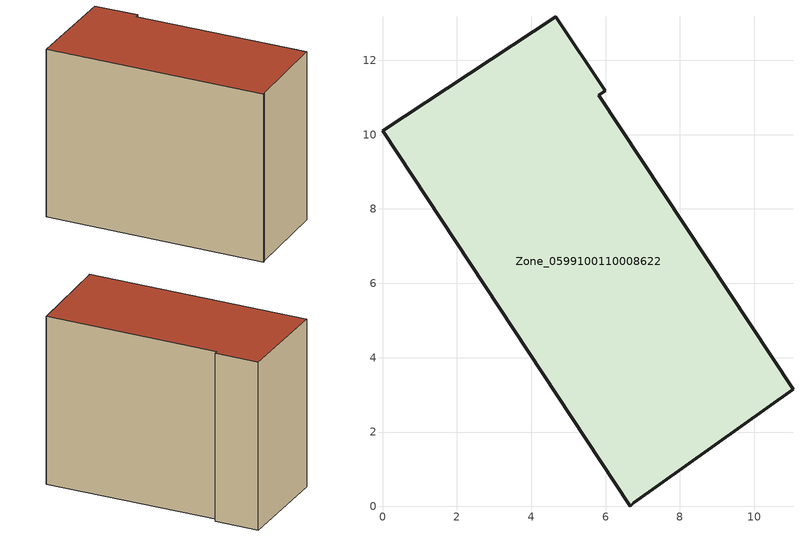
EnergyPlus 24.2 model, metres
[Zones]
Zone_0599100110008622
 floor ground (C_G): 6.75,0.1 6.66,0 0,10.1 4.66,13.18 5.98,11.18 5.81,11.06 11.04,3.15 z0.49
 wall outside (C_F): 4.66,13.18 0,10.1 6.66,0 6.75,0.1 11.04,3.15 5.81,11.06 5.98,11.18 4.66,13.18 z0.49:9.79
 roof outside (C_R): 6.66,0 6.75,0.1 11.04,3.15 5.81,11.06 5.98,11.18 4.66,13.18 0,10.1 z9.79
[BUILDING]
Pand.0599100110008622: North Axis=0; Terrain=City; Loads Convergence Tolerance Value=0.04; Temperature Convergence Tolerance Value=0.4; Solar Distribution=FullExterior; Maximum Number of Warmup Days=25; Minimum Number of Warmup Days=1
[Site:Location]
Rotterdam.The.Hague.AP_ZH_NLD Design_Conditions: Latitude=51.96; Longitude=4.45; Time Zone=1; Elevation=-4.5
[SITE:GROUNDTEMPERATURE:BUILDINGSURFACE]
18, 18, 18, 18, 18, 18, 18, 18, 18, 18, 18, 18
[MATERIAL] Thermal Absorptance=0.9; Solar Absorptance=0.7; Visible Absorptance=0.7
Name | Roughness | Thickness | Conductivity | Density | Specific Heat
G.TI.2015-2018 | MediumSmooth | 0.15 | 0.0428571 | 540 | 1210
F.TI.2015-2018 | Rough | 0.3 | 0.0666667 | 1920 | 840
R.TI.2015-2018 | MediumRough | 0.2 | 0.0333333 | 1500 | 1000
[CONSTRUCTION]
C_G: G.TI.2015-2018
C_F: F.TI.2015-2018
C_R: R.TI.2015-2018
[ZONE]
Zone_0599100110008622: Type=1; Multiplier=1; Ceiling Height=Autocalculate; Volume=Autocalculate; Floor Area=autocalculate; Part of Total Floor Area=Yes
[ZONEINFILTRATION:DESIGNFLOWRATE]
Infil_Zone_0599100110008622: Zone or ZoneList or Space or SpaceList=Zone_0599100110008622; Schedule=AlwaysOn; Design Flow Rate Calculation Method=Flow/Area; Flow Rate per Floor Area=0.0015; Constant Term Coefficient=1; Temperature Term Coefficient=0; Velocity Term Coefficient=0; Velocity Squared Term Coefficient=0
[HVACTEMPLATE:ZONE:IDEALLOADSAIRSYSTEM]
Zone_0599100110008622: Maximum Heating Supply Air Temperature=50; Minimum Cooling Supply Air Temperature=13; Maximum Heating Supply Air Humidity Ratio=0.0156; Minimum Cooling Supply Air Humidity Ratio=0.0077; Heating Limit=NoLimit; Cooling Limit=NoLimit; Dehumidification Control Type=ConstantSensibleHeatRatio; Cooling Sensible Heat Ratio=0.7; Dehumidification Setpoint=60; Humidification Control Type=None; Humidification Setpoint=30; Outdoor Air Method=None; Outdoor Air Flow Rate per Person=0.00944; Outdoor Air Flow Rate per Zone Floor Area=0; Outdoor Air Flow Rate per Zone=0; Demand Controlled Ventilation Type=None; Outdoor Air Economizer Type=NoEconomizer; Heat Recovery Type=None; Sensible Heat Recovery Effectiveness=0.7; Latent Heat Recovery Effectiveness=0.65
[ZONECONTROL:THERMOSTAT]
ThermostatControl_Zone_0599100110008622: Zone or ZoneList=Zone_0599100110008622; Control Type Schedule=DualSetpointControlType; Control 1=Thermostat_Zone_0599100110008622; Temperature Difference Between Cutout And Setpoint=0
[THERMOSTATSETPOINT:DUALSETPOINT]
Thermostat_Zone_0599100110008622: Heating Setpoint Temperature Schedule=HeatingSetpoint_Zone_0599100110008622; Cooling Setpoint Temperature Schedule=CoolingSetpoint_Zone_0599100110008622
[SCHEDULE:COMPACT]
HeatingSetpoint_Zone_0599100110008622: Through: 12/31, For: AllDays, Until: 24:00, 21
CoolingSetpoint_Zone_0599100110008622: Through: 12/31, For: AllDays, Until: 24:00, 24
DualSetpointControlType: Through: 12/31, For: AllDays, Until: 24:00, 4
AlwaysOn: Through: 12/31, For: AllDays, Until: 24:00, 1
